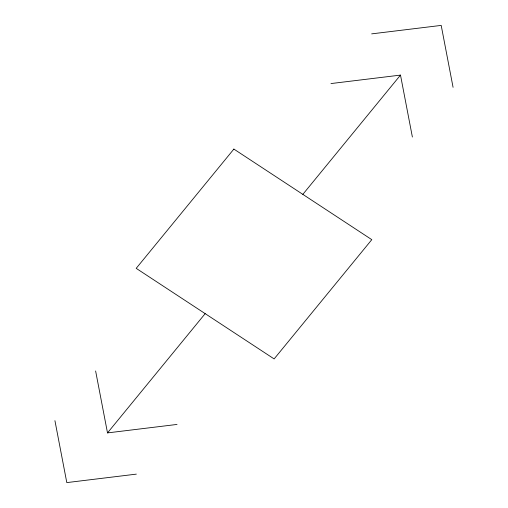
<?xml version="1.0" encoding="UTF-8"?>
<svg xmlns="http://www.w3.org/2000/svg" width="508" height="508" viewBox="0 0 508 508"><rect width="100%" height="100%" fill="white"/><g stroke="black" fill="none" stroke-linecap="round" stroke-linejoin="round"><path stroke-width="0.76" d="M95.618 370.973L107.506 432.905L205.169 313.633M302.832 194.367L400.495 75.095L412.382 137.027M371.659 33.871L441.192 25.4L453.072 87.332M330.962 83.566L400.495 75.095M107.506 432.905L177.038 424.434M136.341 474.129L66.808 482.6L54.928 420.668M233.871 149.079L136.201 268.345L274.13 358.921L371.799 239.655L233.871 149.079"/></g></svg>
